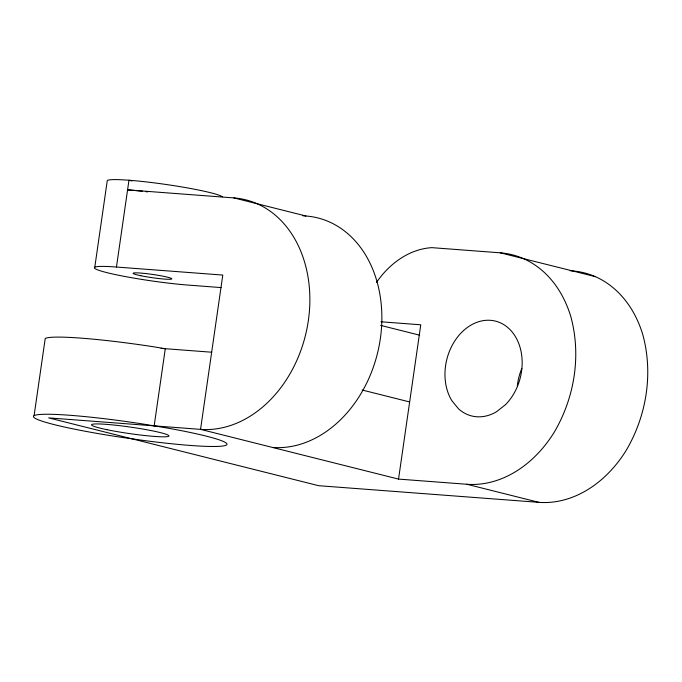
<?xml version="1.0" encoding="UTF-8"?>
<svg xmlns="http://www.w3.org/2000/svg" width="682" height="682" viewBox="0 0 682 682"><rect width="100%" height="100%" fill="white"/><g stroke="black" fill="none" stroke-linecap="round" stroke-linejoin="round"><path stroke-width="1.02" d="M34.1 415.653A97.773 8.184 8.2 0 1 141.498 423.778L165.999 427.81A97.773 8.184 8.2 0 1 226.347 445.082A97.773 8.184 8.2 0 1 144.209 440.546L118.949 436.966A97.773 8.184 8.2 0 1 34.1 415.653L45.217 338.502A97.773 8.184 8.2 0 1 152.615 346.627L165.283 348.707L154.166 425.858M94.781 267.242L107.296 180.449A58.669 4.91 8.2 0 1 164.149 184.2A58.669 4.91 8.2 0 1 222.426 196.783M221.087 287.582L188.454 285.11A58.669 4.91 8.2 0 1 106.895 272.63A58.669 4.91 8.2 0 1 116.46 267.029L128.966 180.236L131.967 180.986M570.126 270.737L572.232 270.899A117.33 90.859 -75.9 0 1 642.819 334.726C653.416 373.676 646.536 415.85 626.144 450.452A117.33 90.859 -75.9 0 1 538.882 502.344L466.889 484.263L398.535 479.096L420.768 324.794L380.965 321.785M272.544 447.452A117.33 90.859 -75.9 0 0 380.351 338.613A117.33 90.859 -75.9 0 0 305.894 215.998L233.9 197.916L127.577 189.877A58.669 4.91 8.2 0 1 142.598 191.292M302.74 215.759L305.894 215.998M595.25 276.628L500.238 252.817L431.885 247.651A87.995 68.149 -75.9 0 0 376.541 282.339M116.46 267.029L222.784 275.068L200.551 429.37L398.535 479.096M161.063 348.391L211.667 352.219M538.882 502.344L318.647 485.695L48.661 417.887L200.551 429.37A117.33 90.859 -75.9 0 0 308.358 320.531A117.33 90.859 -75.9 0 0 233.9 197.916M380.582 325.374L419.669 335.186M362.151 390.019L409.652 401.945M145.667 191.642A58.669 4.91 8.2 0 1 147.755 191.889M500.238 252.817A117.33 90.859 -75.9 0 1 570.825 316.644C581.422 355.595 574.542 397.759 554.142 432.371A117.33 90.859 -75.9 0 1 466.889 484.263M517.323 385.842A48.891 37.86 -75.9 0 1 521.832 368.416M505.498 404.665L496.53 411.732A48.891 37.86 -75.9 0 1 458.56 408.859L451.799 400.607A48.891 37.86 -75.9 0 1 461.62 332.415A48.891 37.86 -75.9 0 1 515.328 336.473A48.891 37.86 -75.9 0 1 505.498 404.665M107.091 429.711A39.113 3.274 8.2 0 0 168.676 436.258A39.113 3.274 8.2 0 0 114.908 425.142A39.113 3.274 8.2 0 0 107.091 429.711M140.893 275.741A19.556 1.637 8.2 0 0 171.685 279.015A19.556 1.637 8.2 0 0 144.797 273.456A19.556 1.637 8.2 0 0 140.893 275.741"/></g></svg>
